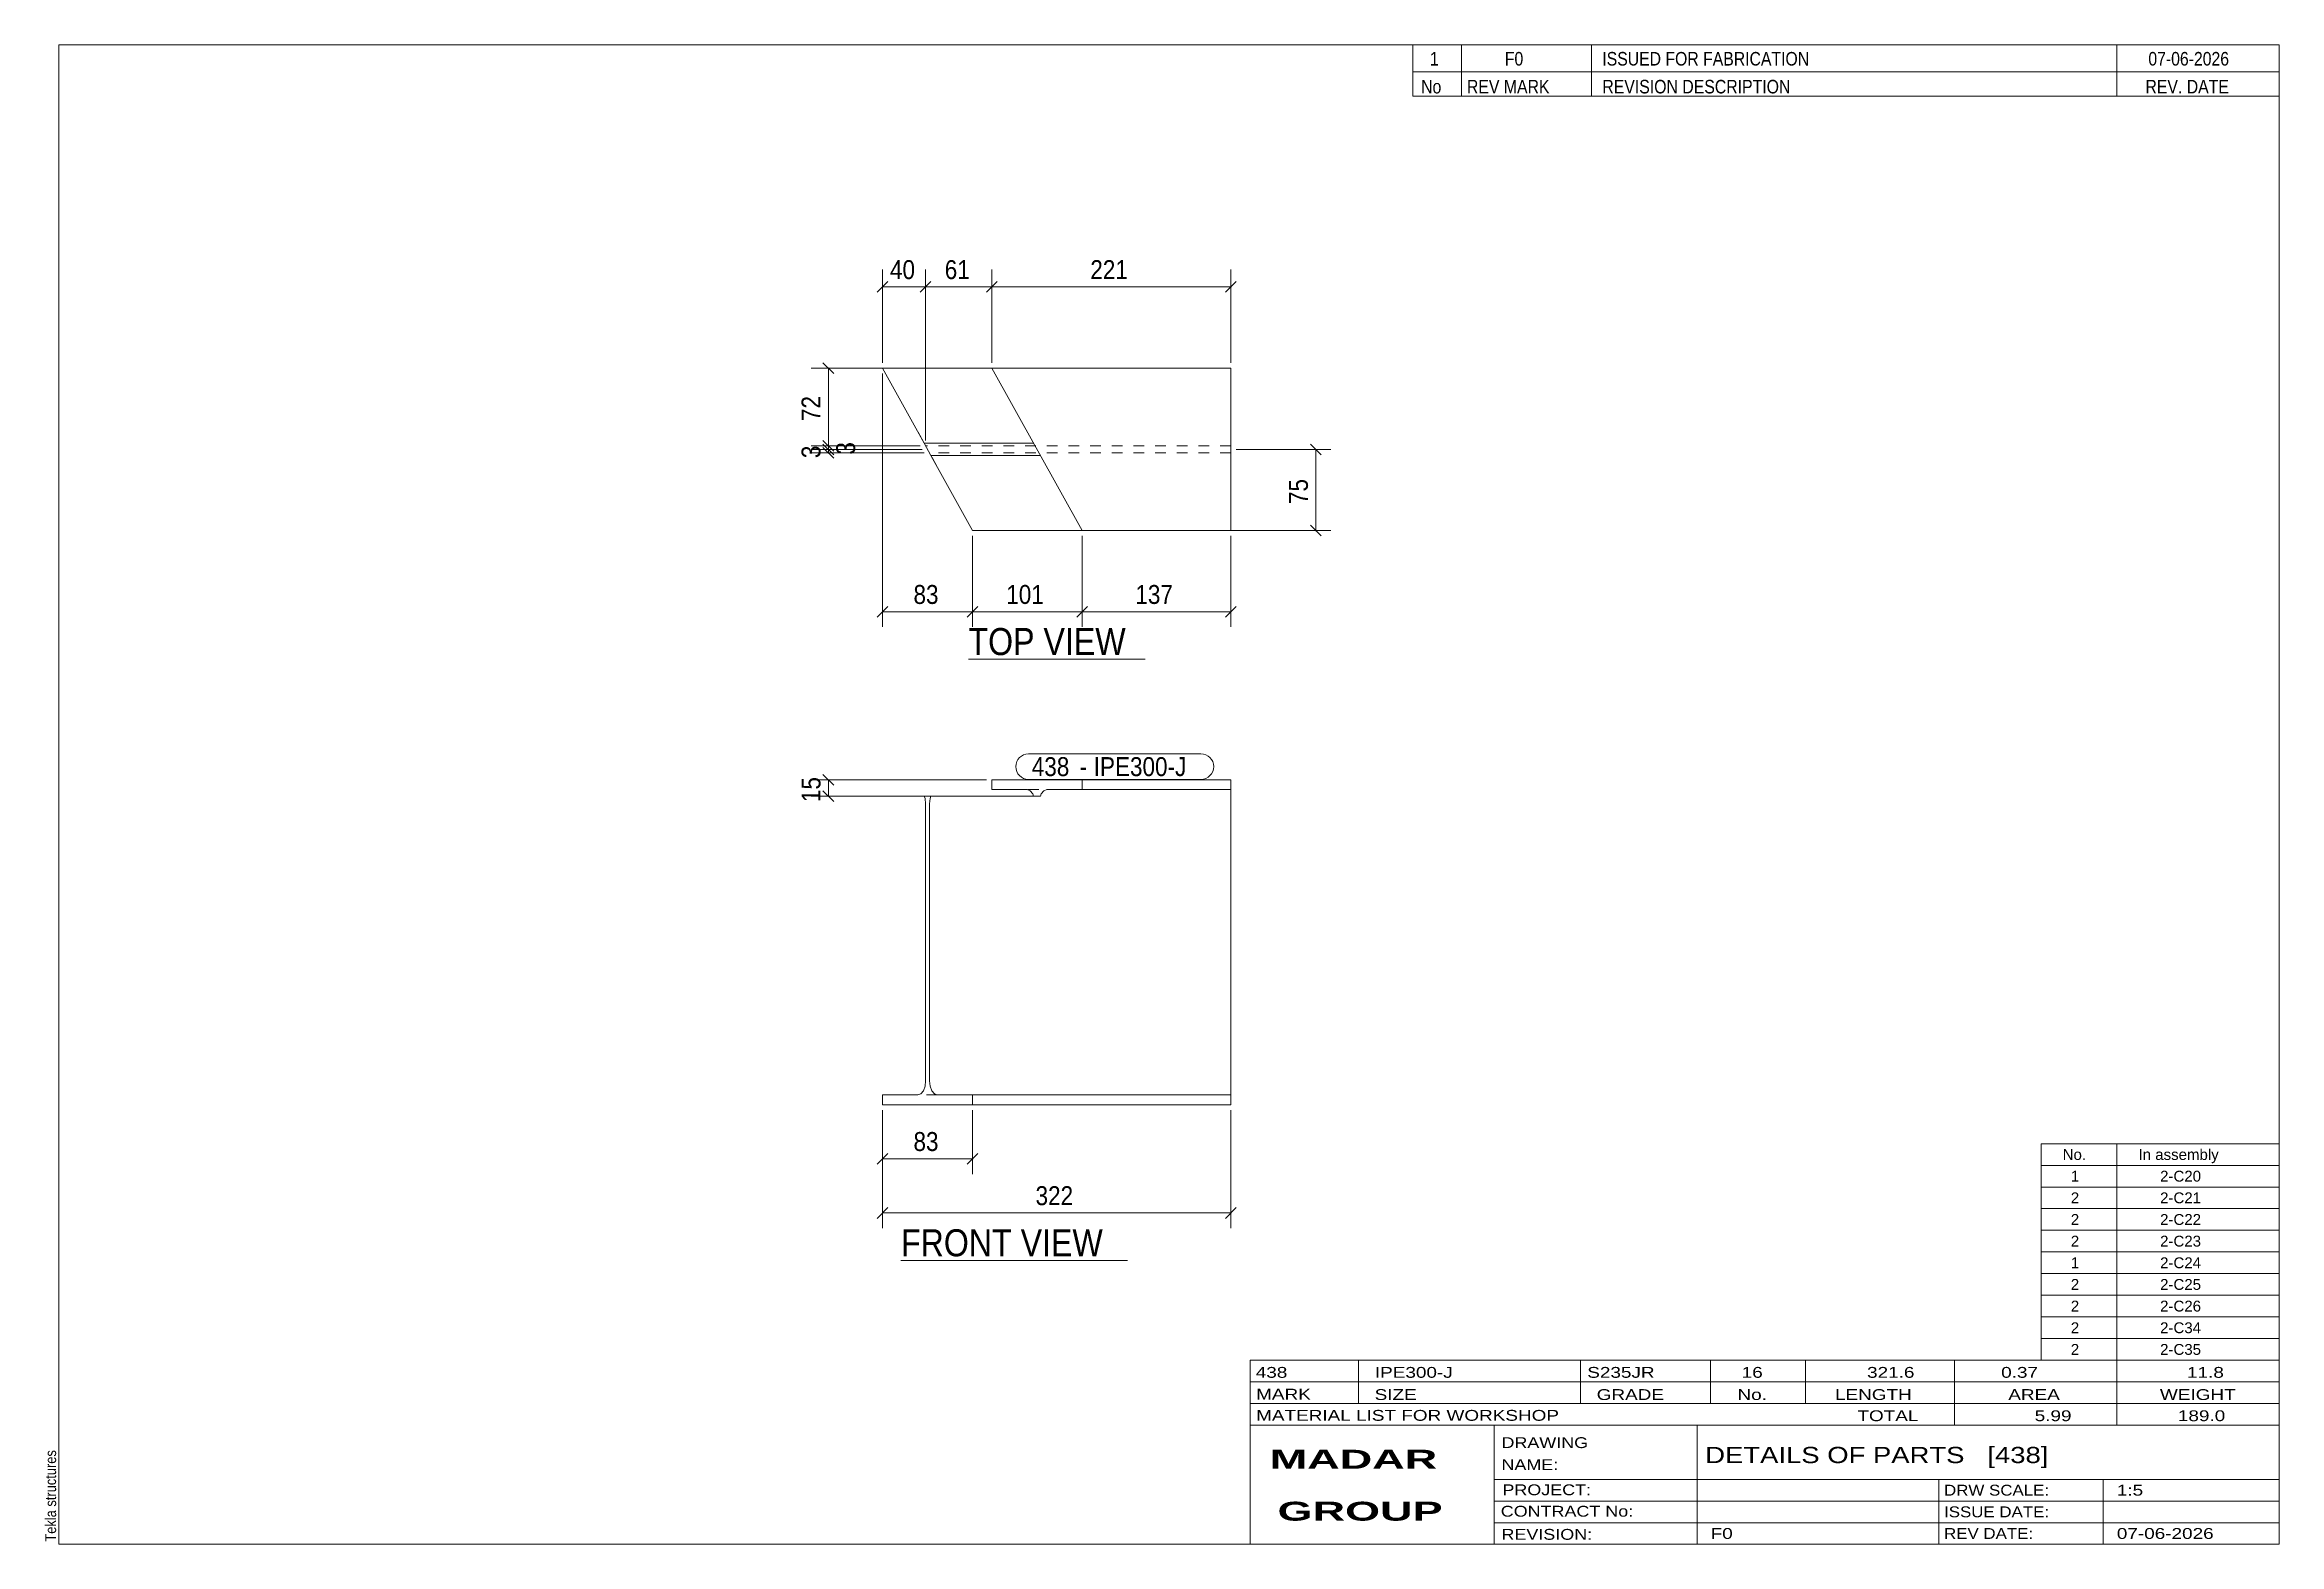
# Model space of a CAD drawing. Header units: millimetres. Extents: x 2 to 415, y 5 to 282.
import ezdxf

# ---------------------------------------------------------------- set-up
doc = ezdxf.new("R2010")
doc.units = ezdxf.units.MM
doc.linetypes.add('XKITLINE00', pattern=[0])
doc.linetypes.add('XKITLINE02', pattern=[4, 2, -2])
for name, color, linetype, lineweight in [('Dimensions', 7, 'Continuous', 0), ('DrawingSheet', 5, 'Continuous', 0), ('OtherObjectType', 7, 'Continuous', 0), ('Part', 2, 'Continuous', 0), ('PartMark', 7, 'Continuous', 0)]:
    doc.layers.add(name, color=color, linetype=linetype, lineweight=lineweight)
doc.styles.add('ARIAL', font='ARIAL.TTF')
doc.styles.add('ARIAL_BOLD', font='ARIALBD.TTF')
doc.styles.add('ARIAL_NARROW', font='ARIALN.TTF')

# ---------------------------------------------------------------- blocks, each defined once
blk = doc.blocks.new('*A1')
at = {"layer": 'Part', "color": 2, "linetype": 'XKITLINE00', "lineweight": 0}
for p, q in [((221.41, 146.2), (177.3, 146.2)), ((177.3, 144.4), (177.3, 146.2)), ((193.95, 144.4), (193.95, 146.2)), ((221.41, 144.4), (221.41, 146.2)), ((186.24, 143.2), (164.79, 143.2)), ((164.79, 143.2), (164.94, 142.79)), ((164.94, 142.79), (165.05, 141.8)), ((165.05, 90.6), (165.05, 141.8)), ((165.77, 141.8), (165.88, 142.79)), ((165.77, 90.6), (165.77, 141.8)), ((165.88, 142.79), (166.03, 143.2)), ((183.82, 144.4), (177.3, 144.4)), ((183.82, 144.4), (184.37, 144.2)), ((184.37, 144.2), (184.84, 143.64)), ((184.84, 143.64), (185, 143.2)), ((186.24, 143.2), (186.41, 143.64)), ((186.41, 143.64), (186.87, 144.2)), ((186.87, 144.2), (187.43, 144.4)), ((221.41, 144.4), (187.43, 144.4)), ((221.41, 144.2), (221.41, 144.4)), ((221.41, 86.2), (221.41, 144.2)), ((157.09, 86.2), (157.09, 88)), ((163.61, 88), (157.09, 88)), ((164.16, 88.2), (163.61, 88)), ((164.63, 88.76), (164.16, 88.2)), ((164.94, 89.6), (164.63, 88.76)), ((165.05, 90.6), (164.94, 89.6)), ((165.88, 89.6), (165.77, 90.6)), ((166.19, 88.76), (165.88, 89.6)), ((166.66, 88.2), (166.19, 88.76)), ((167.21, 88), (166.66, 88.2)), ((173.73, 88), (167.21, 88)), ((221.41, 88), (173.73, 88)), ((173.73, 86.2), (173.73, 88)), ((221.41, 86.2), (157.09, 86.2))]:
    blk.add_line(p, q, dxfattribs=at)
at = {"layer": 'Part', "color": 7, "linetype": 'XKITLINE02', "lineweight": 0}
for p, q in [((193.95, 144.4), (183.82, 144.4)), ((167.21, 88), (163.61, 88))]:
    blk.add_line(p, q, dxfattribs=at)
blk = doc.blocks.new('*A2')
at = {"layer": 'Part', "color": 2, "linetype": 'XKITLINE00', "lineweight": 0}
for p, q in [((177.3, 222.25), (157.09, 222.25)), ((157.09, 222.25), (164.79, 208.37)), ((221.41, 222.25), (177.3, 222.25)), ((193.95, 192.25), (177.3, 222.25)), ((221.41, 192.25), (221.41, 222.25)), ((164.79, 208.37), (185, 208.37)), ((164.79, 208.37), (166.03, 206.13)), ((186.24, 206.13), (166.03, 206.13)), ((166.03, 206.13), (173.73, 192.25)), ((193.95, 192.25), (173.73, 192.25)), ((193.95, 192.25), (221.41, 192.25))]:
    blk.add_line(p, q, dxfattribs=at)
at = {"layer": 'Part', "color": 7, "linetype": 'XKITLINE02', "lineweight": 0}
for p, q in [((164.63, 208.66), (163.61, 210.5)), ((221.41, 207.9), (165.05, 207.9)), ((221.41, 206.6), (165.77, 206.6)), ((167.21, 204), (166.03, 206.13))]:
    blk.add_line(p, q, dxfattribs=at)
blk = doc.blocks.new('*A3')
at = {"layer": 'DrawingSheet', "color": 5, "linetype": 'XKITLINE00', "lineweight": 0}
for p, q in [((415, 282), (5, 282)), ((5, 282), (5, 5)), ((415, 5), (415, 282)), ((5, 5), (415, 5))]:
    blk.add_line(p, q, dxfattribs=at)
at = {"layer": 'DrawingSheet', "color": 5, "style": 'ARIAL', "width": 0.85}
blk.add_text('Tekla structures', height=2, rotation=90, dxfattribs=at).set_placement((4.5, 5.5))
blk = doc.blocks.new('*A4')
at = {"layer": 'OtherObjectType', "color": 7, "linetype": 'XKITLINE00', "lineweight": 0}
for p, q in [((371, 79), (415, 79)), ((371, 75), (371, 79)), ((385, 75), (385, 79)), ((415, 75), (415, 79)), ((371, 75), (415, 75)), ((371, 71), (371, 75)), ((385, 71), (385, 75)), ((415, 71), (415, 75)), ((371, 71), (415, 71)), ((371, 67), (371, 71)), ((385, 67), (385, 71)), ((415, 67), (415, 71)), ((371, 67), (415, 67)), ((371, 63), (371, 67)), ((385, 63), (385, 67)), ((415, 63), (415, 67)), ((371, 63), (415, 63)), ((371, 59), (371, 63)), ((385, 59), (385, 63)), ((415, 59), (415, 63)), ((371, 59), (415, 59)), ((371, 55), (371, 59)), ((385, 55), (385, 59)), ((415, 55), (415, 59)), ((371, 55), (415, 55)), ((371, 51), (371, 55)), ((385, 51), (385, 55)), ((415, 51), (415, 55)), ((371, 51), (415, 51)), ((371, 47), (371, 51)), ((385, 47), (385, 51)), ((415, 47), (415, 51)), ((371, 47), (415, 47)), ((371, 43), (371, 47)), ((385, 43), (385, 47)), ((415, 43), (415, 47)), ((371, 43), (415, 43)), ((371, 39), (371, 43)), ((385, 39), (385, 43)), ((415, 39), (415, 43)), ((371, 39), (415, 39))]:
    blk.add_line(p, q, dxfattribs=at)
at = {"layer": 'OtherObjectType', "color": 7, "style": 'ARIAL_NARROW', "width": 1.211571}
for s, p in [('No.', (375, 76)), ('In assembly', (389, 76)), ('1', (376.5, 72)), ('2-C20', (392.99, 72)), ('2', (376.5, 68)), ('2', (376.5, 64)), ('2-C21', (392.99, 68)), ('2-C22', (392.99, 64)), ('2', (376.5, 60)), ('2-C23', (392.99, 60)), ('1', (376.5, 56)), ('2-C24', (392.99, 56)), ('2', (376.5, 52)), ('2-C25', (392.99, 52)), ('2', (376.5, 48)), ('2-C26', (392.99, 48)), ('2', (376.5, 44)), ('2-C34', (392.99, 44)), ('2', (376.5, 40)), ('2-C35', (392.99, 40))]:
    blk.add_text(s, height=2, dxfattribs=at).set_placement(p)
blk = doc.blocks.new('*A5')
at = {"layer": 'OtherObjectType', "color": 7, "linetype": 'XKITLINE00', "lineweight": 0}
for p, q in [((255, 282), (415, 282)), ((415, 282), (255, 282)), ((255, 282), (255, 277)), ((264, 282), (264, 277)), ((288, 282), (288, 277)), ((385, 282), (385, 277)), ((415, 282), (415, 277)), ((255, 277), (415, 277)), ((255, 277), (255, 272.5)), ((255, 277), (415, 277)), ((264, 277), (264, 272.5)), ((288, 277), (288, 272.5)), ((385, 277), (385, 272.5)), ((415, 277), (415, 272.5)), ((415, 272.5), (255, 272.5))]:
    blk.add_line(p, q, dxfattribs=at)
at = {"layer": 'OtherObjectType', "color": 7, "style": 'ARIAL_NARROW'}
for s, width, p in [('1', 1.017001, (258.16, 278.15)), ('F0', 1.017001, (272, 278.15)), ('ISSUED FOR FABRICATION', 1.017001, (290, 278.15)), ('07-06-2026', 1.017001, (390.82, 278.15)), ('No', 1.02, (256.54, 273)), ('REV MARK', 1.02, (265, 273)), ('REVISION DESCRIPTION', 1.02, (290, 273)), ('REV. DATE', 1.02, (390.28, 273))]:
    blk.add_text(s, height=2.5, dxfattribs=dict(at, width=width)).set_placement(p)
blk = doc.blocks.new('*A6')
at = {"layer": 'OtherObjectType', "color": 7, "linetype": 'XKITLINE00', "lineweight": 0}
for p, q in [((225, 39), (415, 39)), ((225, 39), (225, 35)), ((225, 39), (415, 39)), ((245, 35), (245, 39)), ((286, 35), (286, 39)), ((310, 35), (310, 39)), ((327.5, 35), (327.5, 39)), ((355, 35), (355, 39)), ((385, 35), (385, 39)), ((415, 35), (415, 39)), ((225, 35), (415, 35)), ((225, 35), (225, 5)), ((225, 35), (415, 35)), ((245, 31), (245, 35)), ((286, 31), (286, 35)), ((310, 31), (310, 35)), ((327.5, 31), (327.5, 35)), ((355, 31), (355, 35)), ((385, 31), (385, 35)), ((415, 31), (415, 35)), ((225, 31), (415, 31)), ((355, 27), (355, 31)), ((385, 27), (385, 31)), ((415, 27), (415, 31)), ((225, 27), (415, 27)), ((270, 21), (270, 27)), ((307.5, 17), (307.5, 27)), ((415, 21), (415, 27)), ((270, 21), (270, 5)), ((415, 17), (415, 21)), ((270, 17), (415, 17)), ((307.5, 5), (307.5, 17)), ((352.16, 13), (352.16, 17)), ((382.5, 5), (382.5, 17)), ((415, 13), (415, 17)), ((270, 13), (415, 13)), ((352.16, 5), (352.16, 13)), ((415, 9), (415, 13)), ((270, 9), (415, 9)), ((415, 5), (415, 9)), ((225, 5), (415, 5)), ((262.5, 5), (415, 5))]:
    blk.add_line(p, q, dxfattribs=at)
at = {"layer": 'OtherObjectType', "color": 7, "style": 'ARIAL_NARROW'}
for s, height, width, p in [('438', 2, 1.525501, (226.01, 35.76)), ('IPE300-J', 2, 1.525501, (248, 35.76)), ('S235JR', 2, 1.525501, (287.22, 35.76)), ('16', 2, 1.525501, (315.73, 35.76)), ('321.6', 2, 1.525501, (338.88, 35.76)), ('0.37', 2, 1.525501, (363.64, 35.76)), ('11.8', 2, 1.525501, (397.96, 35.76)), ('MARK', 2, 1.525501, (226.08, 31.73)), ('SIZE', 2, 1.525501, (247.96, 31.66)), ('GRADE', 2, 1.525501, (288.96, 31.66)), ('No.', 2, 1.525501, (314.96, 31.66)), ('LENGTH', 2, 1.525501, (332.96, 31.66)), ('AREA', 2, 1.525501, (364.96, 31.66)), ('WEIGHT', 2, 1.525501, (392.96, 31.66)), ('MATERIAL LIST FOR WORKSHOP', 2, 1.525501, (226.08, 27.82)), ('TOTAL', 2, 1.525501, (337.1, 27.75)), ('5.99', 2, 1.525501, (369.83, 27.75)), ('189.0', 2, 1.525501, (396.27, 27.75)), ('DRAWING', 2, 1.445, (271.38, 22.78)), ('NAME:', 2, 1.445, (271.38, 18.72)), ('DETAILS OF PARTS   [438]', 3, 1.474651, (309, 20)), ('PROJECT:', 2, 1.445, (271.55, 14.07)), ('DRW SCALE:', 2, 1.36, (353.1, 14)), ('1:5', 2, 1.525501, (385, 14)), ('CONTRACT No:', 2, 1.445, (271.25, 10.11)), ('ISSUE DATE:', 2, 1.36, (353.1, 10)), ('REVISION:', 2, 1.445, (271.38, 5.84)), ('F0', 2, 1.525501, (310, 6)), ('REV DATE:', 2, 1.36, (353.1, 6)), ('07-06-2026', 2, 1.525501, (385, 6))]:
    blk.add_text(s, height=height, dxfattribs=dict(at, width=width)).set_placement(p)
at = {"layer": 'OtherObjectType', "color": 1, "style": 'ARIAL_BOLD', "width": 1.7}
for s, p in [('MADAR ', (228.58, 18.97)), ('GROUP', (230.03, 9.37))]:
    blk.add_text(s, height=3.5, dxfattribs=at).set_placement(p)
blk = doc.blocks.new('*A7')
at = {"layer": 'Dimensions', "color": 7, "linetype": 'XKITLINE00', "lineweight": 0}
for p, q in [((157.09, 85.2), (157.09, 63.4)), ((221.41, 85.2), (221.41, 63.4)), ((158.08, 67.19), (156.1, 65.21)), ((157.09, 66.2), (221.41, 66.2)), ((222.4, 67.19), (220.42, 65.21))]:
    blk.add_line(p, q, dxfattribs=at)
at = {"layer": 'Dimensions', "color": 3}
for p in [(157.09, 66.2), (221.41, 66.2)]:
    blk.add_point(p, dxfattribs=at)
at = {"layer": 'Dimensions', "color": 3, "style": 'ARIAL', "width": 0.85}
blk.add_text('322', height=3.5, dxfattribs=at).set_placement((185.35, 67.65))
blk = doc.blocks.new('*A8')
at = {"layer": 'Dimensions', "color": 7, "linetype": 'XKITLINE00', "lineweight": 0}
for p, q in [((157.09, 85.2), (157.09, 73.4)), ((173.73, 85.2), (173.73, 73.4)), ((158.08, 77.19), (156.1, 75.21)), ((157.09, 76.2), (173.73, 76.2)), ((174.72, 77.19), (172.74, 75.21))]:
    blk.add_line(p, q, dxfattribs=at)
at = {"layer": 'Dimensions', "color": 3}
for p in [(157.09, 76.2), (173.73, 76.2)]:
    blk.add_point(p, dxfattribs=at)
at = {"layer": 'Dimensions', "color": 3, "style": 'ARIAL', "width": 0.85}
blk.add_text('83', height=3.5, dxfattribs=at).set_placement((162.81, 77.65))
blk = doc.blocks.new('*A9')
at = {"layer": 'Dimensions', "color": 7, "linetype": 'XKITLINE00', "lineweight": 0}
for p, q in [((176.3, 146.2), (143.89, 146.2)), ((146.1, 147.19), (148.08, 145.21)), ((147.09, 143.2), (147.09, 146.2)), ((164.77, 143.2), (143.89, 143.2)), ((146.1, 144.19), (148.08, 142.21))]:
    blk.add_line(p, q, dxfattribs=at)
at = {"layer": 'Dimensions', "color": 3}
for p in [(147.09, 146.2), (147.09, 143.2)]:
    blk.add_point(p, dxfattribs=at)
at = {"layer": 'Dimensions', "color": 3, "style": 'ARIAL', "width": 0.85}
blk.add_text('15', height=3.5, rotation=90.0002, dxfattribs=at).set_placement((145.64, 142.1))
blk = doc.blocks.new('*A10')
at = {"layer": 'PartMark', "color": 7, "linetype": 'XKITLINE00', "lineweight": 0}
for p, q in [((184.05, 151), (215.89, 151)), ((184.05, 146.3), (215.89, 146.3))]:
    blk.add_line(p, q, dxfattribs=at)
for centre, start, end in [((184.05, 148.65), 90, 270), ((215.89, 148.65), 270, 90)]:
    blk.add_arc(centre, 2.35, start, end, dxfattribs=at)
at = {"layer": 'PartMark', "color": 1, "style": 'ARIAL', "width": 0.85}
blk.add_text('438', height=3.5, dxfattribs=at).set_placement((184.65, 146.9))
at = {"layer": 'PartMark', "color": 3, "style": 'ARIAL', "width": 0.85}
for s, p in [('IPE300-J', (196.09, 146.9)), ('-', (193.49, 146.9))]:
    blk.add_text(s, height=3.5, dxfattribs=at).set_placement(p)
blk = doc.blocks.new('*A11')
at = {"layer": 'OtherObjectType', "color": 7, "linetype": 'XKITLINE00', "lineweight": 0}
blk.add_line((160.5, 57.45), (202.35, 57.45), dxfattribs=at)
at = {"layer": 'OtherObjectType', "color": 3, "style": 'ARIAL', "width": 0.85}
blk.add_text('FRONT VIEW', height=5, dxfattribs=at).set_placement((160.5, 58.2))
blk = doc.blocks.new('*A12')
at = {"layer": 'Dimensions', "color": 7, "linetype": 'XKITLINE00', "lineweight": 0}
for p, q in [((157.09, 221.25), (157.09, 174.45)), ((173.73, 191.25), (173.73, 174.45)), ((158.08, 178.24), (156.1, 176.26)), ((174.72, 178.24), (172.74, 176.26)), ((157.09, 177.25), (173.73, 177.25))]:
    blk.add_line(p, q, dxfattribs=at)
at = {"layer": 'Dimensions', "color": 3}
for p in [(157.09, 177.25), (173.73, 177.25)]:
    blk.add_point(p, dxfattribs=at)
at = {"layer": 'Dimensions', "color": 3, "style": 'ARIAL', "width": 0.85}
blk.add_text('83', height=3.5, dxfattribs=at).set_placement((162.81, 178.7))
blk = doc.blocks.new('*A13')
at = {"layer": 'Dimensions', "color": 7, "linetype": 'XKITLINE00', "lineweight": 0}
for p, q in [((173.73, 191.25), (173.73, 174.45)), ((193.95, 191.25), (193.95, 174.45)), ((174.72, 178.24), (172.74, 176.26)), ((194.93, 178.24), (192.96, 176.26)), ((173.73, 177.25), (193.95, 177.25))]:
    blk.add_line(p, q, dxfattribs=at)
at = {"layer": 'Dimensions', "color": 3}
for p in [(173.73, 177.25), (193.95, 177.25)]:
    blk.add_point(p, dxfattribs=at)
at = {"layer": 'Dimensions', "color": 3, "style": 'ARIAL', "width": 0.85}
blk.add_text('101', height=3.5, dxfattribs=at).set_placement((179.94, 178.7))
blk = doc.blocks.new('*A14')
at = {"layer": 'Dimensions', "color": 7, "linetype": 'XKITLINE00', "lineweight": 0}
for p, q in [((193.95, 191.25), (193.95, 174.45)), ((221.41, 191.25), (221.41, 174.45)), ((194.93, 178.24), (192.96, 176.26)), ((222.4, 178.24), (220.42, 176.26)), ((193.95, 177.25), (221.41, 177.25))]:
    blk.add_line(p, q, dxfattribs=at)
at = {"layer": 'Dimensions', "color": 3}
for p in [(193.95, 177.25), (221.41, 177.25)]:
    blk.add_point(p, dxfattribs=at)
at = {"layer": 'Dimensions', "color": 3, "style": 'ARIAL', "width": 0.85}
blk.add_text('137', height=3.5, dxfattribs=at).set_placement((203.78, 178.7))
blk = doc.blocks.new('*A15')
at = {"layer": 'Dimensions', "color": 7, "linetype": 'XKITLINE00', "lineweight": 0}
for p, q in [((222.41, 207.25), (239.89, 207.25)), ((236.1, 208.24), (238.08, 206.26)), ((237.09, 192.25), (237.09, 207.25)), ((194.95, 192.25), (239.89, 192.25)), ((236.1, 193.24), (238.08, 191.26))]:
    blk.add_line(p, q, dxfattribs=at)
at = {"layer": 'Dimensions', "color": 3}
for p in [(237.09, 207.25), (237.09, 192.25)]:
    blk.add_point(p, dxfattribs=at)
at = {"layer": 'Dimensions', "color": 3, "style": 'ARIAL', "width": 0.85}
blk.add_text('75', height=3.5, rotation=90.0002, dxfattribs=at).set_placement((235.64, 197.15))
blk = doc.blocks.new('*A16')
at = {"layer": 'Dimensions', "color": 7, "linetype": 'XKITLINE00', "lineweight": 0}
for p, q in [((164.41, 207.25), (143.89, 207.25)), ((164.77, 206.6), (143.89, 206.6)), ((146.1, 208.24), (148.08, 206.26)), ((146.1, 207.59), (148.08, 205.61)), ((147.09, 206.6), (147.09, 207.25))]:
    blk.add_line(p, q, dxfattribs=at)
at = {"layer": 'Dimensions', "color": 3}
for p in [(147.09, 207.25), (147.09, 206.6)]:
    blk.add_point(p, dxfattribs=at)
at = {"layer": 'Dimensions', "color": 3, "style": 'ARIAL', "width": 0.85}
blk.add_text('3', height=3.5, rotation=90.0002, dxfattribs=at).set_placement((145.64, 205.63))
blk = doc.blocks.new('*A17')
at = {"layer": 'Dimensions', "color": 7, "linetype": 'XKITLINE00', "lineweight": 0}
for p, q in [((164.05, 207.9), (144.29, 207.9)), ((164.41, 207.25), (144.29, 207.25)), ((146.1, 208.89), (148.08, 206.91)), ((146.1, 208.24), (148.08, 206.26)), ((147.09, 207.25), (147.09, 207.9))]:
    blk.add_line(p, q, dxfattribs=at)
at = {"layer": 'Dimensions', "color": 3}
for p in [(147.09, 207.9), (147.09, 207.25)]:
    blk.add_point(p, dxfattribs=at)
at = {"layer": 'Dimensions', "color": 3, "style": 'ARIAL', "width": 0.85}
blk.add_text('3', height=3.5, rotation=90.0002, dxfattribs=at).set_placement((152.04, 206.28))
blk = doc.blocks.new('*A18')
at = {"layer": 'Dimensions', "color": 7, "linetype": 'XKITLINE00', "lineweight": 0}
for p, q in [((146.1, 223.24), (148.08, 221.26)), ((176.3, 222.25), (143.89, 222.25)), ((147.09, 207.9), (147.09, 222.25)), ((164.05, 207.9), (143.89, 207.9)), ((146.1, 208.89), (148.08, 206.91))]:
    blk.add_line(p, q, dxfattribs=at)
at = {"layer": 'Dimensions', "color": 3}
for p in [(147.09, 222.25), (147.09, 207.9)]:
    blk.add_point(p, dxfattribs=at)
at = {"layer": 'Dimensions', "color": 3, "style": 'ARIAL', "width": 0.85}
blk.add_text('72', height=3.5, rotation=90.0002, dxfattribs=at).set_placement((145.64, 212.48))
blk = doc.blocks.new('*A19')
at = {"layer": 'Dimensions', "color": 7, "linetype": 'XKITLINE00', "lineweight": 0}
for p, q in [((157.09, 223.25), (157.09, 240.45)), ((165.05, 208.9), (165.05, 240.45)), ((158.08, 238.24), (156.1, 236.26)), ((157.09, 237.25), (165.05, 237.25)), ((166.04, 238.24), (164.06, 236.26))]:
    blk.add_line(p, q, dxfattribs=at)
at = {"layer": 'Dimensions', "color": 3}
for p in [(157.09, 237.25), (165.05, 237.25)]:
    blk.add_point(p, dxfattribs=at)
at = {"layer": 'Dimensions', "color": 3, "style": 'ARIAL', "width": 0.85}
blk.add_text('40', height=3.5, dxfattribs=at).set_placement((158.47, 238.7))
blk = doc.blocks.new('*A20')
at = {"layer": 'Dimensions', "color": 7, "linetype": 'XKITLINE00', "lineweight": 0}
for p, q in [((165.05, 208.9), (165.05, 240.45)), ((177.3, 223.25), (177.3, 240.45)), ((166.04, 238.24), (164.06, 236.26)), ((165.05, 237.25), (177.3, 237.25)), ((178.29, 238.24), (176.31, 236.26))]:
    blk.add_line(p, q, dxfattribs=at)
at = {"layer": 'Dimensions', "color": 3}
for p in [(165.05, 237.25), (177.3, 237.25)]:
    blk.add_point(p, dxfattribs=at)
at = {"layer": 'Dimensions', "color": 3, "style": 'ARIAL', "width": 0.85}
blk.add_text('61', height=3.5, dxfattribs=at).set_placement((168.58, 238.7))
blk = doc.blocks.new('*A21')
at = {"layer": 'Dimensions', "color": 7, "linetype": 'XKITLINE00', "lineweight": 0}
for p, q in [((177.3, 223.25), (177.3, 240.45)), ((221.41, 223.25), (221.41, 240.45)), ((178.29, 238.24), (176.31, 236.26)), ((177.3, 237.25), (221.41, 237.25)), ((222.4, 238.24), (220.42, 236.26))]:
    blk.add_line(p, q, dxfattribs=at)
at = {"layer": 'Dimensions', "color": 3}
for p in [(177.3, 237.25), (221.41, 237.25)]:
    blk.add_point(p, dxfattribs=at)
at = {"layer": 'Dimensions', "color": 3, "style": 'ARIAL', "width": 0.85}
blk.add_text('221', height=3.5, dxfattribs=at).set_placement((195.46, 238.7))
blk = doc.blocks.new('*A22')
at = {"layer": 'OtherObjectType', "color": 7, "linetype": 'XKITLINE00', "lineweight": 0}
blk.add_line((172.96, 168.5), (205.56, 168.5), dxfattribs=at)
at = {"layer": 'OtherObjectType', "color": 3, "style": 'ARIAL', "width": 0.85}
blk.add_text('TOP VIEW', height=5, dxfattribs=at).set_placement((172.96, 169.25))

msp = doc.modelspace()

# ---------------------------------------------------------------- block references
at = {"lineweight": 0}
for name in ['*A3', '*A5', '*A19', '*A20', '*A21', '*A18', '*A12', '*A2', '*A16', '*A17', '*A15', '*A13', '*A14', '*A22', '*A10', '*A9', '*A1', '*A7', '*A8', '*A4', '*A11', '*A6']:
    msp.add_blockref(name, (0, 0), dxfattribs=at)

doc.saveas('drawing.dxf')
